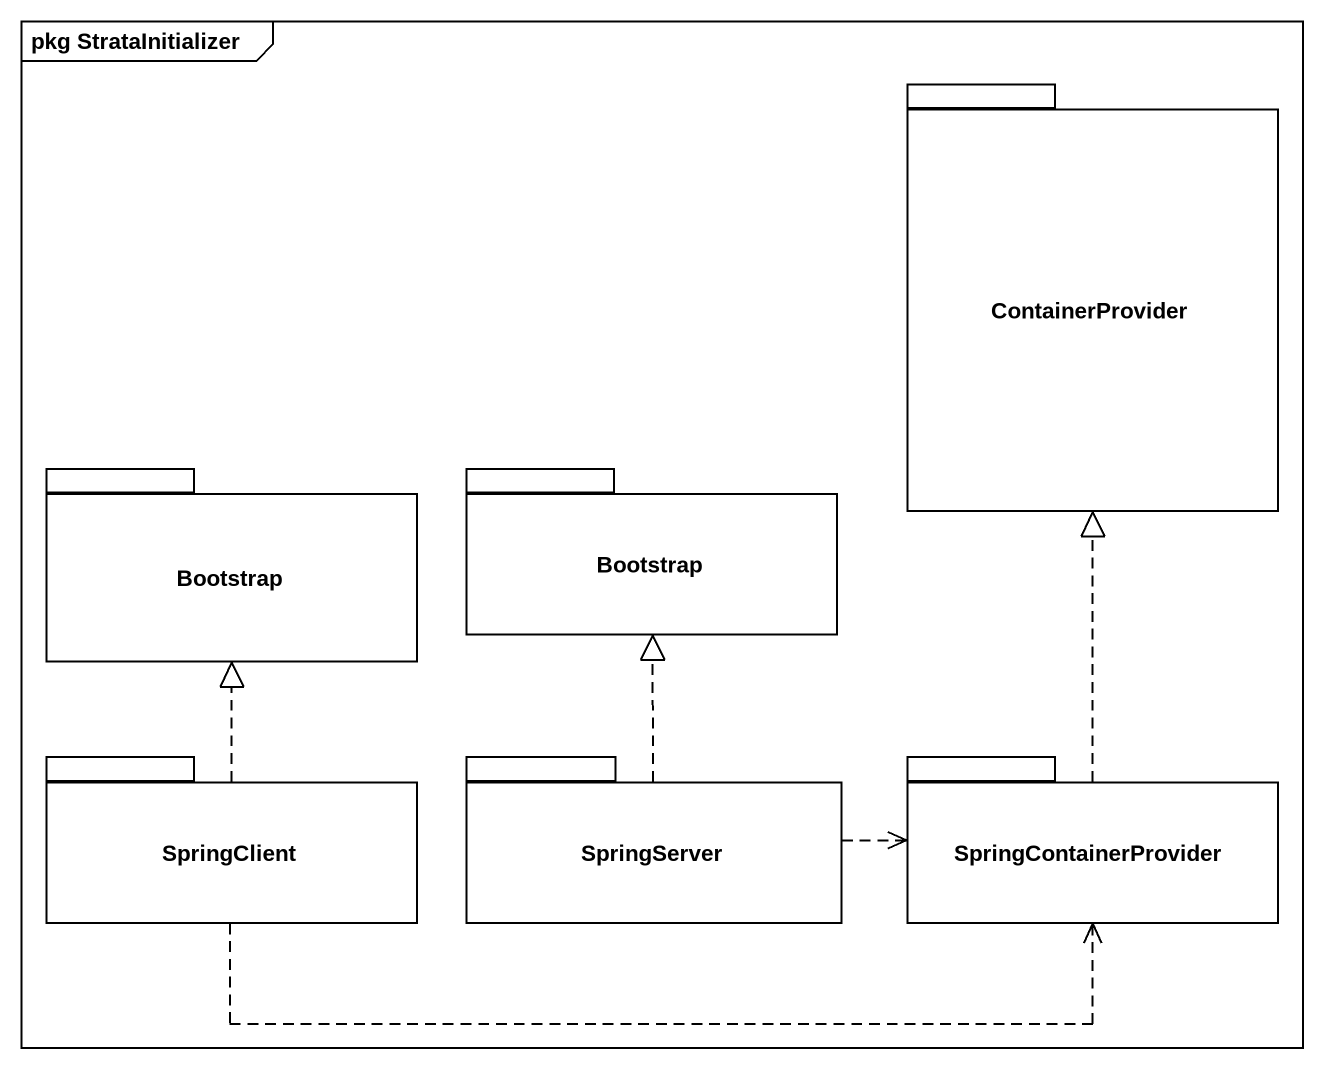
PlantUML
@startuml
mainframe pkg StrataInitializer
package ContainerProvider {
}
package Bootstrap {
}
package "Bootstrap" as Bootstrap_2 {
}
package SpringClient {
}
package SpringServer {
}
package SpringContainerProvider {
}
SpringClient .up.|> Bootstrap
SpringClient .right.> SpringContainerProvider
SpringServer .up.|> Bootstrap_2
SpringServer .right.> SpringContainerProvider
SpringContainerProvider .up.|> ContainerProvider
@enduml
